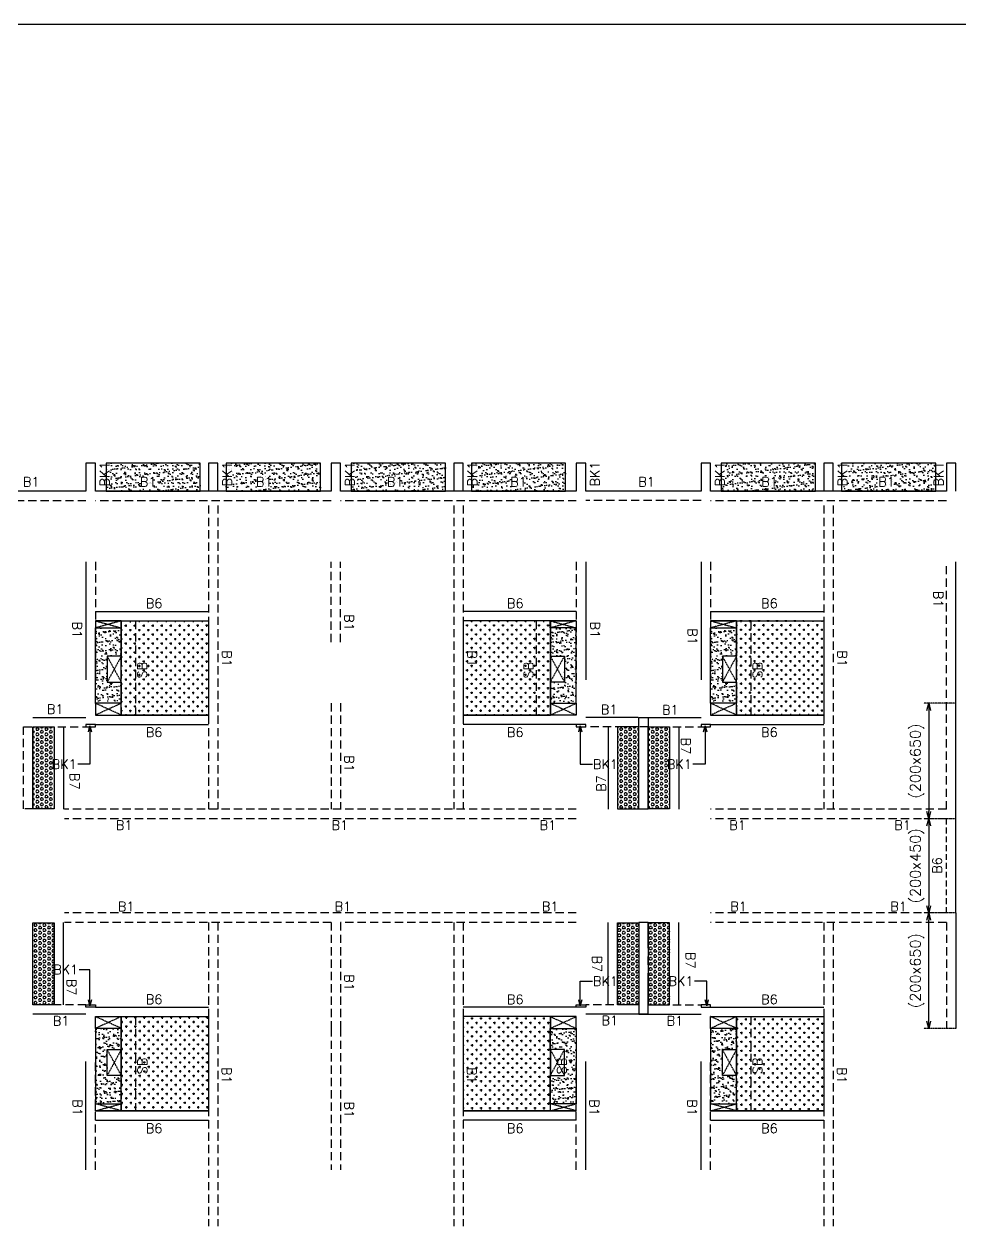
# Model space of a CAD drawing. Header units: millimetres. Extents: x 1078357 to 1340092, y -4684019 to -4550360.
# Drawn here: x 1138463 to 1158313, y -4639094 to -4613562 of the extents above; entities that cross this region are included whole.
import ezdxf

# ---------------------------------------------------------------- set-up
doc = ezdxf.new("R2010")
doc.units = ezdxf.units.MM
doc.header["$PDMODE"] = 35
for name, pattern in [('CENTER', [2, 1.25, -0.25, 0.25, -0.25]), ('CONTINOUS', [0]), ('DOT', [0.25, 0, -0.25]), ('HIDDEN', [0.375, 0.25, -0.125]), ('New Retail block$0$CONTINOUS', [0])]:
    doc.linetypes.add(name, pattern=pattern)
doc.layers.get('0').update_dxf_attribs({"lineweight": 0})
doc.layers.get('Defpoints').update_dxf_attribs({"lineweight": 0})
doc.layers.add('Beam-Slab-boundary', color=3, linetype='Continuous', lineweight=30)
doc.layers.add('HATCH', color=8, linetype='Continuous', lineweight=30)
for name, color, linetype in [('DROP SLAB', 8, 'Continuous'), ('S-BEAM', 3, 'Continuous'), ('S-BEAM-IDEN', 6, 'Continuous'), ('S-CUTOUT', 8, 'Continuous'), ('S-SLAB-PROJECTION', 2, 'New Retail block$0$CONTINOUS'), ('S-SLAB-STOP', 8, 'New Retail block$0$CONTINOUS')]:
    doc.layers.add(name, color=color, linetype=linetype)
doc.styles.add('Roman', font='romans')
doc.styles.add('ROMANS', font='romans.shx', dxfattribs={"width": 0.85})
doc.dimstyles.new('HARESH', dxfattribs={"dimtxt": 150, "dimasz": 75, "dimexe": 0, "dimexo": 0, "dimgap": 25, "dimtad": 1, "dimdec": 0, "dimdsep": 46, "dimtxsty": 'Roman', "dimblk": 'OBLIQUE', "dimcen": 225, "dimdle": 25, "dimclrd": 2, "dimclre": 2, "dimclrt": 7, "dimadec": 8, "dimazin": 1, "dimtfac": 1, "dimtdec": 0, "dimtmove": 0, "dimatfit": 0, "dimfxl": 1, "dimlwd": -1, "dimlwe": -1, "dimarcsym": 0})
pattern_1 = [(180.03079016, (-2150741.29, 9414227.82), (-95.1987999, -95.3011726), [47.625, -142.875]), (270.03079016, (-2150765.12, 9414251.62), (95.3011726, -95.1987999), [47.625, -142.875])]
pattern_2 = [(180, (1116375.597, -4441473.584), (-7e-15, -54.992613), [31.75, -63.5]), (300, (1116375.597, -4441473.584), (47.625, 27.496307), [31.75, -63.5]), (240, (1116343.847, -4441473.584), (47.625, -27.496307), [31.75, -63.5])]
pattern_3 = [(180, (19150.88, 242545.603), (-7e-15, -54.99261315), [31.75, -63.5]), (300, (19150.88, 242545.603), (47.625, 27.4963066), [31.75, -63.5]), (240, (19119.13, 242545.603), (47.625, -27.4963066), [31.75, -63.5])]
pattern_4 = [(37.47015413, (-5055217.64, 23640096.87), (-4.72361136, 146.8264517), [0, -115.824, 0, -129.54, 0, -123.825]), (7.4701541, (-5055217.64, 23640096.87), (134.9689868, 214.9772528), [0, -62.484, 0, -104.394, 0, -40.005]), (327.47015413, (-5055311.37, 23640096.92), (237.29790347, 0.3075449), [0, -38.1, 0, -137.16, 0, -179.07]), (317.4701541, (-5055311.37, 23640096.92), (229.1017424, 66.759465), [0, -19.05, 0, -89.916, 0, -102.87])]

# ---------------------------------------------------------------- blocks, each defined once
blk = doc.blocks.new('_Open30')
at = {"color": 0, "linetype": 'ByBlock', "lineweight": -2}
for p, q in [((-1, 0.27), (0, 0)), ((0, 0), (-1, -0.27)), ((0, 0), (-1, 0))]:
    blk.add_line(p, q, dxfattribs=at)
blk = doc.blocks.new('*D697')
at = {"layer": 'Defpoints', "color": 0, "linetype": 'CONTINOUS', "ltscale": 0.5, "transparency": 16777216}
for p in [(1158225, -4627979, 0), (1157651, -4630428), (1158225, -4630428, 0)]:
    blk.add_point(p, dxfattribs=at)
at = {"layer": 'S-BEAM-IDEN', "color": 2, "linetype": 'DOT', "ltscale": 0.5, "transparency": 16777216}
for p, q in [((1158225, -4627979), (1157551, -4627979)), ((1158225, -4630428), (1157551, -4630428))]:
    blk.add_line(p, q, dxfattribs=at)
at = {"layer": 'S-BEAM-IDEN', "color": 2, "linetype": 'CONTINOUS', "ltscale": 0.5, "transparency": 16777216}
blk.add_line((1157651, -4628129), (1157651, -4630278), dxfattribs=at)
at = {"layer": 'S-BEAM-IDEN', "color": 2, "linetype": 'CONTINOUS', "ltscale": 0.5, "transparency": 16777216, "xscale": 150, "yscale": 150, "zscale": 150}
for p, rotation in [((1157651, -4627979), 90), ((1157651, -4630428), 270)]:
    blk.add_blockref('_Open30', p, dxfattribs=dict(at, rotation=rotation))
at = {"layer": 'S-BEAM-IDEN', "linetype": 'CONTINOUS', "ltscale": 0.5, "transparency": 16777216, "insert": (1157405, -4629204), "char_height": 225, "attachment_point": 5, "rotation": 90, "style": 'Roman'}
blk.add_mtext('(200x650)', dxfattribs=at)
blk = doc.blocks.new('*D698')
at = {"layer": 'Defpoints', "color": 0, "linetype": 'CONTINOUS', "ltscale": 0.5, "transparency": 16777216}
for p in [(1157651, -4632429), (1158225, -4632429, 0), (1158225, -4634879, 0)]:
    blk.add_point(p, dxfattribs=at)
at = {"layer": 'S-BEAM-IDEN', "color": 2, "linetype": 'DOT', "ltscale": 0.5, "transparency": 16777216}
for p, q in [((1158225, -4632429), (1157551, -4632429)), ((1158225, -4634879), (1157551, -4634879))]:
    blk.add_line(p, q, dxfattribs=at)
at = {"layer": 'S-BEAM-IDEN', "color": 2, "linetype": 'CONTINOUS', "ltscale": 0.5, "transparency": 16777216}
blk.add_line((1157651, -4634729), (1157651, -4632579), dxfattribs=at)
at = {"layer": 'S-BEAM-IDEN', "color": 2, "linetype": 'CONTINOUS', "ltscale": 0.5, "transparency": 16777216, "xscale": 150, "yscale": 150, "zscale": 150}
for p, rotation in [((1157651, -4632429), 90), ((1157651, -4634879), 270)]:
    blk.add_blockref('_Open30', p, dxfattribs=dict(at, rotation=rotation))
at = {"layer": 'S-BEAM-IDEN', "linetype": 'CONTINOUS', "ltscale": 0.5, "transparency": 16777216, "insert": (1157405, -4633654), "char_height": 225, "attachment_point": 5, "rotation": 90, "style": 'Roman'}
blk.add_mtext('(200x650)', dxfattribs=at)
blk = doc.blocks.new('*D699')
at = {"layer": 'Defpoints', "color": 0, "linetype": 'CONTINOUS', "ltscale": 0.5, "transparency": 16777216}
for p in [(1158225, -4630429, 0), (1157651, -4632429), (1158225, -4632429, 0)]:
    blk.add_point(p, dxfattribs=at)
at = {"layer": 'S-BEAM-IDEN', "color": 2, "linetype": 'DOT', "ltscale": 0.5, "transparency": 16777216}
for p, q in [((1158225, -4630429), (1157551, -4630429)), ((1158225, -4632429), (1157551, -4632429))]:
    blk.add_line(p, q, dxfattribs=at)
at = {"layer": 'S-BEAM-IDEN', "color": 2, "linetype": 'CONTINOUS', "ltscale": 0.5, "transparency": 16777216}
blk.add_line((1157651, -4630579), (1157651, -4632279), dxfattribs=at)
at = {"layer": 'S-BEAM-IDEN', "color": 2, "linetype": 'CONTINOUS', "ltscale": 0.5, "transparency": 16777216, "xscale": 150, "yscale": 150, "zscale": 150}
for p, rotation in [((1157651, -4630429), 90), ((1157651, -4632429), 270)]:
    blk.add_blockref('_Open30', p, dxfattribs=dict(at, rotation=rotation))
at = {"layer": 'S-BEAM-IDEN', "linetype": 'CONTINOUS', "ltscale": 0.5, "transparency": 16777216, "insert": (1157405, -4631429), "char_height": 225, "attachment_point": 5, "rotation": 90, "style": 'Roman'}
blk.add_mtext('(200x450)', dxfattribs=at)
blk = doc.blocks.new('_Oblique')
at = {"color": 0, "linetype": 'ByBlock', "lineweight": -2}
blk.add_line((-0.5, -0.5), (0.5, 0.5), dxfattribs=at)

msp = doc.modelspace()

# ---------------------------------------------------------------- hatches: boundary and pattern name
at = {"layer": 'DROP SLAB'}
h = msp.add_hatch(dxfattribs=at)
h.set_pattern_fill('CROSS', color=8, scale=15, angle=179.96921)
h.set_pattern_definition(pattern_1)
h.paths.add_polyline_path([(1140525.4, -4626228.8), (1142375.4, -4626228.8), (1142375.4, -4628228.6), (1140525.4, -4628228.6)])
h = msp.add_hatch(dxfattribs=at)
h.set_pattern_fill('CROSS', color=8, scale=15, angle=0.03079)
h.set_pattern_definition(pattern_1)
h.paths.add_polyline_path([(1149625.3, -4626228.8), (1147775.4, -4626229), (1147775.4, -4628228.9), (1149625.3, -4628228.7)])
h = msp.add_hatch(dxfattribs=at)
h.set_pattern_fill('CROSS', color=8, scale=15, angle=179.96921)
h.set_pattern_definition(pattern_1)
h.paths.add_polyline_path([(1153575.4, -4626228.9), (1155425.4, -4626228.9), (1155425.4, -4628228.7), (1153575.4, -4628228.7)])
h = msp.add_hatch(dxfattribs=at)
h.set_pattern_fill('CROSS', color=8, scale=15, angle=0.03079)
h.set_pattern_definition([(180.03079016, (-9831314.3, 42202362.13), (-95.19879988, -95.30117261), [47.625, -142.875]), (270.03079016, (-9831338.13, 42202385.93), (95.30117261, -95.19879988), [47.625, -142.875])])
h.paths.add_polyline_path([(1140525.4, -4634628.6), (1142375.4, -4634628.5), (1142375.4, -4636628.3), (1140525.4, -4636628.5)])
h = msp.add_hatch(dxfattribs=at)
h.set_pattern_fill('CROSS', color=8, scale=15, angle=0.03079)
h.set_pattern_definition([(180.03079016, (-8734089.59, 37518342.94), (-95.19879988, -95.30117261), [47.625, -142.875]), (270.03079016, (-8734113.41, 37518366.74), (95.30117261, -95.19879988), [47.625, -142.875])])
h.paths.add_polyline_path([(1149625.3, -4634628.6), (1147775.4, -4634628.6), (1147775.4, -4636628.4), (1149625.3, -4636628.4)])
h = msp.add_hatch(dxfattribs=at)
h.set_pattern_fill('CROSS', color=8, scale=15, angle=0.03079)
h.set_pattern_definition([(180.03079016, (-7636864.87, 32834323.76), (-95.19879988, -95.30117261), [47.625, -142.875]), (270.03079016, (-7636888.7, 32834347.56), (95.30117261, -95.19879988), [47.625, -142.875])])
h.paths.add_polyline_path([(1153575.4, -4634628.7), (1155425.4, -4634628.7), (1155425.4, -4636628.5), (1153575.4, -4636628.5)])
at = {"layer": 'HATCH'}
h = msp.add_hatch(dxfattribs=at)
h.set_pattern_fill('AR-SAND', color=8, scale=3, angle=179.97015)
h.set_pattern_definition([(37.4701541, (-1739608.12, 9364091.66), (-4.7236114, 146.8264517), [0, -115.824, 0, -129.54, 0, -123.825]), (7.4701541, (-1739608.12, 9364091.66), (134.9689868, 214.9772528), [0, -62.484, 0, -104.394, 0, -40.005]), (327.4701541, (-1739701.84, 9364091.71), (237.2979035, 0.3075449), [0, -38.1, 0, -137.16, 0, -179.07]), (317.4701541, (-1739701.84, 9364091.7), (229.1017424, 66.759465), [0, -19.05, 0, -89.916, 0, -102.87])])
h.paths.add_polyline_path([(1142200.4, -4622878.6), (1140200.4, -4622878.6), (1140200.4, -4623478.6), (1142200.4, -4623478.6)])
h = msp.add_hatch(dxfattribs=at)
h.set_pattern_fill('AR-SAND', color=8, scale=3, angle=179.97015)
h.set_pattern_definition([(37.4701541, (-1742158.12, 9364091.66), (-4.7236114, 146.8264517), [0, -115.824, 0, -129.54, 0, -123.825]), (7.4701541, (-1742158.12, 9364091.66), (134.9689868, 214.9772528), [0, -62.484, 0, -104.394, 0, -40.005]), (327.4701541, (-1742251.84, 9364091.71), (237.2979035, 0.3075449), [0, -38.1, 0, -137.16, 0, -179.07]), (317.4701541, (-1742251.84, 9364091.7), (229.1017424, 66.759465), [0, -19.05, 0, -89.916, 0, -102.87])])
h.paths.add_polyline_path([(1144750.4, -4622878.6), (1142750.4, -4622878.6), (1142750.4, -4623478.6), (1144750.4, -4623478.6)])
h = msp.add_hatch(dxfattribs=at)
h.set_pattern_fill('AR-SAND', color=8, scale=3, angle=179.97015)
h.set_pattern_definition([(37.4701541, (-1744808.12, 9364091.66), (-4.7236114, 146.8264517), [0, -115.824, 0, -129.54, 0, -123.825]), (7.4701541, (-1744808.12, 9364091.66), (134.9689868, 214.9772528), [0, -62.484, 0, -104.394, 0, -40.005]), (327.4701541, (-1744901.84, 9364091.71), (237.2979035, 0.3075449), [0, -38.1, 0, -137.16, 0, -179.07]), (317.4701541, (-1744901.84, 9364091.7), (229.1017424, 66.759465), [0, -19.05, 0, -89.916, 0, -102.87])])
h.paths.add_polyline_path([(1147400.4, -4622878.6), (1145400.4, -4622878.6), (1145400.4, -4623478.6), (1147400.4, -4623478.6)])
h = msp.add_hatch(dxfattribs=at)
h.set_pattern_fill('AR-SAND', color=8, scale=3, angle=179.97015)
h.set_pattern_definition([(37.4701541, (-1747358.12, 9364091.66), (-4.7236114, 146.8264517), [0, -115.824, 0, -129.54, 0, -123.825]), (7.4701541, (-1747358.12, 9364091.66), (134.9689868, 214.9772528), [0, -62.484, 0, -104.394, 0, -40.005]), (327.4701541, (-1747451.84, 9364091.71), (237.2979035, 0.3075449), [0, -38.1, 0, -137.16, 0, -179.07]), (317.4701541, (-1747451.84, 9364091.7), (229.1017424, 66.759465), [0, -19.05, 0, -89.916, 0, -102.87])])
h.paths.add_polyline_path([(1149950.4, -4622878.6), (1147950.4, -4622878.6), (1147950.4, -4623478.6), (1149950.4, -4623478.6)])
h = msp.add_hatch(dxfattribs=at)
h.set_pattern_fill('AR-SAND', color=8, scale=3, angle=179.97015)
h.set_pattern_definition([(37.4701541, (-1752658.12, 9364091.66), (-4.7236114, 146.8264517), [0, -115.824, 0, -129.54, 0, -123.825]), (7.4701541, (-1752658.12, 9364091.66), (134.9689868, 214.9772528), [0, -62.484, 0, -104.394, 0, -40.005]), (327.4701541, (-1752751.84, 9364091.71), (237.2979035, 0.3075449), [0, -38.1, 0, -137.16, 0, -179.07]), (317.4701541, (-1752751.84, 9364091.7), (229.1017424, 66.759465), [0, -19.05, 0, -89.916, 0, -102.87])])
h.paths.add_polyline_path([(1155250.4, -4622878.6), (1153250.4, -4622878.6), (1153250.4, -4623478.6), (1155250.4, -4623478.6)])
h = msp.add_hatch(dxfattribs=at)
h.set_pattern_fill('AR-SAND', color=8, scale=3, angle=179.97015)
h.set_pattern_definition([(37.4701541, (-1755208.12, 9364091.66), (-4.7236114, 146.8264517), [0, -115.824, 0, -129.54, 0, -123.825]), (7.4701541, (-1755208.12, 9364091.66), (134.9689868, 214.9772528), [0, -62.484, 0, -104.394, 0, -40.005]), (327.4701541, (-1755301.84, 9364091.71), (237.2979035, 0.3075449), [0, -38.1, 0, -137.16, 0, -179.07]), (317.4701541, (-1755301.84, 9364091.7), (229.1017424, 66.759465), [0, -19.05, 0, -89.916, 0, -102.87])])
h.paths.add_polyline_path([(1157800.4, -4622878.6), (1155800.4, -4622878.6), (1155800.4, -4623478.6), (1157800.4, -4623478.6)])
h = msp.add_hatch(dxfattribs=at)
h.set_pattern_fill('AR-SAND', color=8, scale=3, angle=179.97015)
h.set_pattern_definition([(37.47015413, (-3894907.39, 18732129.96), (-4.72361136, 146.8264517), [0, -115.824, 0, -129.54, 0, -123.825]), (7.4701541, (-3894907.39, 18732129.96), (134.9689868, 214.9772528), [0, -62.484, 0, -104.394, 0, -40.005]), (327.4701541, (-3895001.11, 18732130.01), (237.2979035, 0.3075449), [0, -38.1, 0, -137.16, 0, -179.07]), (317.4701541, (-3895001.11, 18732130), (229.1017424, 66.759465), [0, -19.05, 0, -89.916, 0, -102.87])])
h.paths.add_polyline_path([(1139975.6, -4626378.7), (1140525.6, -4626378.7), (1140525.6, -4626978.7), (1140225.6, -4626978.7), (1140225.6, -4627528.7), (1140525.6, -4627528.6), (1140525.6, -4627978.7), (1139975.6, -4627978.7)])
h = msp.add_hatch(dxfattribs=at)
h.set_pattern_fill('AR-SAND', color=8, scale=3, angle=179.97015)
h.set_pattern_definition([(37.47015413, (-4979082.27, 23416149.22), (-4.72361136, 146.8264517), [0, -115.824, 0, -129.54, 0, -123.825]), (7.4701541, (-4979082.27, 23416149.22), (134.9689868, 214.9772528), [0, -62.484, 0, -104.394, 0, -40.005]), (327.47015413, (-4979175.99, 23416149.27), (237.29790347, 0.3075449), [0, -38.1, 0, -137.16, 0, -179.07]), (317.4701541, (-4979176, 23416149.27), (229.1017424, 66.759465), [0, -19.05, 0, -89.916, 0, -102.87])])
h.paths.add_polyline_path([(1150174.7, -4626378.5), (1149624.7, -4626378.5), (1149624.7, -4626978.5), (1149924.7, -4626978.5), (1149924.7, -4627528.5), (1149624.7, -4627528.5), (1149624.7, -4627978.5), (1150174.7, -4627978.5)])
h = msp.add_hatch(dxfattribs=at)
h.set_pattern_fill('AR-SAND', color=8, scale=3, angle=179.97015)
h.set_pattern_definition([(37.47015413, (-3881857.55, 18732130.03), (-4.72361136, 146.8264517), [0, -115.824, 0, -129.54, 0, -123.825]), (7.4701541, (-3881857.55, 18732130.03), (134.9689868, 214.9772528), [0, -62.484, 0, -104.394, 0, -40.005]), (327.4701541, (-3881951.28, 18732130.08), (237.2979035, 0.3075449), [0, -38.1, 0, -137.16, 0, -179.07]), (317.4701541, (-3881951.28, 18732130.08), (229.1017424, 66.759465), [0, -19.05, 0, -89.916, 0, -102.87])])
h.paths.add_polyline_path([(1153025.4, -4626378.6), (1153575.4, -4626378.6), (1153575.4, -4626978.6), (1153275.4, -4626978.6), (1153275.4, -4627528.6), (1153575.4, -4627528.5), (1153575.4, -4627978.6), (1153025.4, -4627978.6)])
at = {"layer": 'HATCH', "ltscale": 1000}
h = msp.add_hatch(dxfattribs=at)
h.set_pattern_fill('HEX', color=8, scale=10, angle=180)
h.set_pattern_definition(pattern_2)
h.paths.add_polyline_path([(1138651, -4630218), (1139101, -4630218), (1139100.3, -4628478.6), (1138650.3, -4628478.6)])
h = msp.add_hatch(dxfattribs=at)
h.set_pattern_fill('HEX', color=8, scale=10, angle=180)
h.set_pattern_definition(pattern_2)
h.paths.add_polyline_path([(1151500.6, -4630218), (1151050.6, -4630218), (1151050.2, -4628478.6), (1151500.2, -4628478.6)])
h = msp.add_hatch(dxfattribs=at)
h.set_pattern_fill('HEX', color=8, scale=10, angle=180)
h.set_pattern_definition(pattern_2)
h.paths.add_polyline_path([(1151701, -4630218), (1152151, -4630218), (1152150.3, -4628478.6), (1151700.3, -4628478.6)])
h = msp.add_hatch(dxfattribs=at)
h.set_pattern_fill('HEX', color=8, scale=10, angle=180)
h.set_pattern_definition(pattern_3)
h.paths.add_polyline_path([(1138651, -4632639.2), (1139101, -4632639.2), (1139100.3, -4634378.6), (1138650.3, -4634378.6)])
h = msp.add_hatch(dxfattribs=at)
h.set_pattern_fill('HEX', color=8, scale=10, angle=180)
h.set_pattern_definition(pattern_3)
h.paths.add_polyline_path([(1151500.6, -4632639.2), (1151050.6, -4632639.2), (1151050.6, -4634378.6), (1151500.6, -4634378.6)])
h = msp.add_hatch(dxfattribs=at)
h.set_pattern_fill('HEX', color=8, scale=10, angle=180)
h.set_pattern_definition(pattern_3)
h.paths.add_polyline_path([(1151701, -4632639.2), (1152151, -4632639.2), (1152150.3, -4634378.6), (1151700.3, -4634378.6)])
at = {"layer": 'HATCH'}
h = msp.add_hatch(dxfattribs=at)
h.set_pattern_fill('AR-SAND', color=8, scale=3, angle=180.02985)
h.set_pattern_definition(pattern_4)
h.paths.add_polyline_path([(1139975.6, -4636478.5), (1140525.6, -4636478.5), (1140525.6, -4635878.5), (1140225.6, -4635878.5), (1140225.6, -4635328.5), (1140525.6, -4635328.6), (1140525.6, -4634878.5), (1139975.6, -4634878.5)])
h = msp.add_hatch(dxfattribs=at)
h.set_pattern_fill('AR-SAND', color=8, scale=3, angle=359.97015)
h.set_pattern_definition([(37.47015413, (-5055218.41, 23640096.94), (-4.72361136, 146.8264517), [0, -115.824, 0, -129.54, 0, -123.825]), (7.4701541, (-5055218.41, 23640096.94), (134.9689868, 214.9772528), [0, -62.484, 0, -104.394, 0, -40.005]), (327.47015413, (-5055312.14, 23640096.99), (237.29790347, 0.3075449), [0, -38.1, 0, -137.16, 0, -179.07]), (317.4701541, (-5055312.14, 23640097), (229.1017424, 66.759465), [0, -19.05, 0, -89.916, 0, -102.87])])
h.paths.add_polyline_path([(1150174.7, -4636478.7), (1149624.7, -4636478.7), (1149624.7, -4635878.6), (1149924.7, -4635878.6), (1149924.7, -4635328.7), (1149624.7, -4635328.7), (1149624.7, -4634878.7), (1150174.7, -4634878.7)])
h = msp.add_hatch(dxfattribs=at)
h.set_pattern_fill('AR-SAND', color=8, scale=3, angle=180.02985)
h.set_pattern_definition(pattern_4)
h.paths.add_polyline_path([(1153025.4, -4636478.6), (1153575.4, -4636478.6), (1153575.4, -4635878.5), (1153275.4, -4635878.5), (1153275.4, -4635328.6), (1153575.4, -4635328.6), (1153575.4, -4634878.6), (1153025.4, -4634878.6)])

# ---------------------------------------------------------------- linework, layer by layer
at = {"layer": 'Beam-Slab-boundary', "ltscale": 700, "elevation": 0}
msp.add_lwpolyline([(1107925.5, -4613561.6), (1209312.4, -4613561.6), (1209312.4, -4653484.2), (1107925.5, -4653484.2)], close=True, dxfattribs=at)
at = {"layer": 'S-BEAM', "linetype": 'CONTINOUS', "ltscale": 700}
for p, q in [((1139975.4, -4622878.6, 0), (1139775.4, -4622878.6, 0)), ((1139775.4, -4622878.6, 0), (1139775.4, -4623478.6, 0)), ((1139975.4, -4623478.6, 0), (1139975.4, -4622878.6, 0)), ((1142575.4, -4622878.6, 0), (1142375.4, -4622878.6, 0)), ((1142375.4, -4622878.6, 0), (1142375.4, -4623478.6, 0)), ((1142575.4, -4623478.6, 0), (1142575.4, -4622878.6, 0)), ((1145175.4, -4622878.6, 0), (1144975.4, -4622878.6, 0)), ((1144975.4, -4622878.6, 0), (1144975.4, -4623478.6, 0)), ((1145175.4, -4623478.6, 0), (1145175.4, -4622878.6, 0)), ((1147775.4, -4622878.6, 0), (1147575.4, -4622878.6, 0)), ((1147575.4, -4622878.6, 0), (1147575.4, -4623478.6, 0)), ((1147775.4, -4623478.6, 0), (1147775.4, -4622878.6, 0)), ((1150375.4, -4622878.5, 0), (1150175.4, -4622878.5, 0)), ((1150175.4, -4622878.5, 0), (1150175.4, -4623478.5, 0)), ((1150375.4, -4623478.5, 0), (1150375.4, -4622878.5, 0)), ((1153025.4, -4622878.6, 0), (1152825.4, -4622878.6, 0)), ((1152825.4, -4622878.6, 0), (1152825.4, -4623478.6, 0)), ((1153025.4, -4623478.6, 0), (1153025.4, -4622878.6, 0)), ((1155625.4, -4622878.6, 0), (1155425.4, -4622878.6, 0)), ((1155425.4, -4622878.6, 0), (1155425.4, -4623478.6, 0)), ((1155625.4, -4623478.6, 0), (1155625.4, -4622878.6, 0)), ((1158225.4, -4622878.6, 0), (1158025.4, -4622878.6, 0)), ((1158025.4, -4622878.6, 0), (1158025.4, -4623478.6, 0)), ((1158225.4, -4623478.6, 0), (1158225.4, -4622878.6, 0)), ((1139775.6, -4623478.6, 0), (1137326, -4623478.6, -50)), ((1144975.4, -4623478.6, 0), (1139975.4, -4623478.6, 0)), ((1150175.4, -4623478.6, 0), (1145175.4, -4623478.6, 0)), ((1152825.4, -4623477.6, 50), (1150375.8, -4623477.6, 0)), ((1158025.4, -4623478.6, 0), (1153025.4, -4623478.6, 0)), ((1139775.4, -4624978.5, 0), (1139775.4, -4627478.6, 0)), ((1150375.4, -4624978.5, 0), (1150375.4, -4627478.6, 0)), ((1152825.4, -4624978.5, 0), (1152825.4, -4627478.6, 0)), ((1158225.4, -4630428.5, 0), (1158225.4, -4624978.5, 0)), ((1158225.4, -4627478.6, 0), (1158226.1, -4627478.6, 0)), ((1138650.6, -4628278.7, 0), (1139775.6, -4628278.6, 0)), ((1151489.6, -4628278.6, 0), (1150375.4, -4628278.6, 0)), ((1151700.4, -4628278.6, 0), (1152825.6, -4628278.6, 0)), ((1158225.4, -4632428.6, 0), (1158225.4, -4634878.6, 0)), ((1139775.5, -4634578.4, 0), (1138650.4, -4634578.6, 0)), ((1151700.4, -4634578.6, 0), (1150375.4, -4634578.5, 0)), ((1151700.4, -4634578.5, 0), (1152825.6, -4634578.5, 0)), ((1139775.4, -4637878.6, 0), (1139775.4, -4635578.5, 0)), ((1150375.4, -4637878.6, 0), (1150375.4, -4635578.5, 0)), ((1152825.4, -4637878.6, 0), (1152825.4, -4635578.5, 0))]:
    msp.add_line(p, q, dxfattribs=at)
at = {"layer": 'S-BEAM', "linetype": 'HIDDEN', "ltscale": 700}
for p, q in [((1139775.6, -4623678.6, 0), (1137326, -4623678.6, -50)), ((1144975.4, -4623678.6, 0), (1139975.4, -4623678.6, 0)), ((1142375.4, -4623778.6, 0), (1142375.4, -4630228.5, 0)), ((1142575.4, -4623778.6, 0), (1142575.4, -4630228.5, 0)), ((1150175.4, -4623678.6, 0), (1145175.4, -4623678.6, 0)), ((1147575.4, -4623778.6, 0), (1147575.4, -4630228.5, 0)), ((1147775.4, -4623778.6, 0), (1147775.4, -4630228.5, 0)), ((1152825.4, -4623677.6, 50), (1150375.8, -4623677.6, 0)), ((1158025.4, -4623678.6, 0), (1153025.4, -4623678.6, 0)), ((1155425.4, -4623778.6, 0), (1155425.4, -4630228.5, 0)), ((1155625.4, -4623778.6, 0), (1155625.4, -4630228.5, 0)), ((1139975.4, -4624978.5, 0), (1139975.4, -4627478.6, 0)), ((1144975.4, -4626678.5, 0), (1144975.4, -4624978.5, 0)), ((1145175.4, -4626678.5, 0), (1145175.4, -4624978.5, 0)), ((1150175.4, -4624978.5, 0), (1150175.4, -4627478.6, 0)), ((1153025.4, -4624978.5, 0), (1153025.4, -4627478.6, 0)), ((1158025.4, -4630228.5, 0), (1158025.4, -4624978.5, 0)), ((1140524.2, -4626229.1, 0), (1140524.2, -4628228.9, 0)), ((1140824.2, -4626229.1, 0), (1140824.2, -4628228.9, 0)), ((1149325.4, -4626228.6, 0), (1149325.4, -4628228.4, 0)), ((1153575.3, -4626229.1, 0), (1153575.3, -4628228.9, 0)), ((1153875.3, -4626229.1, 0), (1153875.3, -4628228.9, 0)), ((1144975.4, -4627978.6, 0), (1144975.4, -4630228.5, 0)), ((1145175.4, -4627978.6, 0), (1145175.4, -4630228.5, 0)), ((1138650.6, -4628478.6, 0), (1139775.4, -4628478.6, 0)), ((1151700.6, -4628478.6, 0), (1150375.4, -4628478.6, 0)), ((1151700.6, -4628478.6, 0), (1152825.4, -4628478.6, 0)), ((1150175.4, -4630228.5, 0), (1139319.2, -4630228.5, 0)), ((1150175.4, -4630428.5, 0), (1139319.2, -4630428.5, 0)), ((1158025.4, -4630228.5, 0), (1153025.4, -4630228.5, 0)), ((1158025.4, -4630428.5, 0), (1153025.4, -4630428.5, 0)), ((1150175.4, -4632428.6, 0), (1139319.2, -4632428.6, 0)), ((1158025.4, -4632428.6, 0), (1153025.4, -4632428.6, 0)), ((1144975.4, -4632628.6, 0), (1139319.2, -4632628.6, 0)), ((1142375.4, -4632628.6, 0), (1142375.4, -4639078.5, 0)), ((1142575.4, -4632628.6, 0), (1142575.4, -4639078.5, 0)), ((1144975.4, -4632628.6, 0), (1144975.4, -4634878.5, 0)), ((1150175.4, -4632628.6, 0), (1145175.4, -4632628.6, 0)), ((1145175.4, -4632628.6, 0), (1145175.4, -4634878.5, 0)), ((1147575.4, -4632628.6, 0), (1147575.4, -4639078.5, 0)), ((1147775.4, -4632628.6, 0), (1147775.4, -4639078.5, 0)), ((1158025.4, -4632628.6, 0), (1153025.4, -4632628.6, 0)), ((1155425.4, -4632628.6, 0), (1155425.4, -4639078.5, 0)), ((1155625.4, -4632628.6, 0), (1155625.4, -4639078.5, 0)), ((1158025.4, -4632628.6, 0), (1158025.4, -4634878.6, 0)), ((1139775.5, -4634378.4, 0), (1138649.9, -4634378.7, 0)), ((1151496.2, -4634378.6, 0), (1150375.4, -4634378.5, 0)), ((1151700.6, -4634378.6, 0), (1152825.4, -4634378.5, 0)), ((1140525.5, -4634628.7, 0), (1140525.5, -4636628.5, 0)), ((1140825.5, -4634628.7, 0), (1140825.5, -4636628.5, 0)), ((1153575.5, -4634628.9, 0), (1153575.5, -4636628.7, 0)), ((1153875.5, -4634628.9, 0), (1153875.5, -4636628.7, 0)), ((1144975.4, -4634878.5, 0), (1144975.4, -4637878.6, 0)), ((1145175.4, -4634878.5, 0), (1145175.4, -4637878.6, 0)), ((1139975.4, -4637878.6, 0), (1139975.4, -4635578.5, 0)), ((1150175.4, -4637878.6, 0), (1150175.4, -4635578.5, 0)), ((1153025.4, -4637878.6, 0), (1153025.4, -4635578.5, 0))]:
    msp.add_line(p, q, dxfattribs=at)
at = {"layer": 'S-BEAM', "ltscale": 700}
for p, q in [((1139975.4, -4626028.8, 0), (1142375.4, -4626028.8, 0)), ((1150175.4, -4626029, 0), (1147775.4, -4626029, 0)), ((1153025.4, -4626028.9, 0), (1155425.4, -4626028.9, 0)), ((1158225.4, -4627278.6, 0), (1158226.1, -4627278.6, 0)), ((1139300.6, -4628478.6, 0), (1139300.5, -4630228.6, 0)), ((1139975.6, -4628428.6, 0), (1142375.4, -4628428.6, 0)), ((1150175.2, -4628428.8, 0), (1147775.4, -4628428.8, 0)), ((1150850.3, -4628478.7, 0), (1150850.3, -4630228.7, 0)), ((1152350.6, -4628478.7, 0), (1152350.5, -4630228.7, 0)), ((1153025.6, -4628428.7, 0), (1155425.4, -4628428.7, 0)), ((1139300.6, -4634378.6, 0), (1139300.5, -4632628.6, 0)), ((1150850.5, -4634378.7, 0), (1150850.5, -4632628.7, 0)), ((1152350.7, -4634378.7, 0), (1152350.7, -4632628.7, 0)), ((1139975.6, -4634428.5, 0), (1142375.4, -4634428.5, 0)), ((1150175.4, -4634428.6, 0), (1147775.6, -4634428.6, 0)), ((1153025.7, -4634428.7, 0), (1155425.5, -4634428.7, 0)), ((1139975.4, -4636828.3, 0), (1142375.4, -4636828.3, 0)), ((1150175.6, -4636828.4, 0), (1147775.6, -4636828.4, 0)), ((1153025.6, -4636828.5, 0), (1155425.6, -4636828.5, 0))]:
    msp.add_line(p, q, dxfattribs=at)
at = {"layer": 'S-BEAM', "linetype": 'Continuous', "ltscale": 700}
for p, q in [((1139975.4, -4626228.8, 0), (1142375.4, -4626228.8, 0)), ((1150175.4, -4626229, 0), (1147775.4, -4626229, 0)), ((1153025.4, -4626228.9, 0), (1155425.4, -4626228.9, 0)), ((1139975.6, -4628228.6, 0), (1142375.4, -4628228.6, 0)), ((1150175.2, -4628228.8, 0), (1147775.4, -4628228.8, 0)), ((1153025.6, -4628228.7, 0), (1155425.4, -4628228.7, 0)), ((1139100.6, -4628478.6, 0), (1139100.5, -4630218, 0)), ((1151050.3, -4628478.7, 0), (1151050.3, -4630218, 0)), ((1152150.6, -4628478.7, 0), (1152150.5, -4630218, 0)), ((1139100.6, -4634378.6, 0), (1139100.5, -4632639.2, 0)), ((1151050.5, -4634378.7, 0), (1151050.5, -4632639.3, 0)), ((1152150.7, -4634378.7, 0), (1152150.7, -4632639.3, 0)), ((1139975.6, -4634628.5, 0), (1142375.4, -4634628.5, 0)), ((1150175.4, -4634628.6, 0), (1147775.6, -4634628.6, 0)), ((1153025.7, -4634628.7, 0), (1155425.5, -4634628.7, 0)), ((1139975.4, -4636628.3, 0), (1142375.4, -4636628.3, 0)), ((1150175.6, -4636628.4, 0), (1147775.6, -4636628.4, 0)), ((1153025.6, -4636628.5, 0), (1155425.6, -4636628.5, 0))]:
    msp.add_line(p, q, dxfattribs=at)
at = {"layer": 'S-BEAM', "linetype": 'ByBlock', "ltscale": 700}
msp.add_line((1149625.4, -4626228.6, 0), (1149625.4, -4628228.4, 0), dxfattribs=at)
at = {"layer": 'S-BEAM', "linetype": 'HIDDEN', "ltscale": 500}
msp.add_line((1158025.4, -4632428.6, 0), (1158025.4, -4630428.5, 0), dxfattribs=at)
at = {"layer": 'S-BEAM', "linetype": 'Continuous', "ltscale": 500}
msp.add_line((1158225.4, -4632428.6, 0), (1158225.4, -4630428.6, 0), dxfattribs=at)
at = {"layer": 'S-BEAM', "linetype": 'CENTER', "ltscale": 700, "elevation": 0}
for points in [[(1151500.6, -4628278.6), (1151700.6, -4628278.6), (1151700.6, -4630228.6), (1151500.6, -4630228.6)], [(1151500.6, -4634578.6), (1151700.6, -4634578.6), (1151700.6, -4632628.6), (1151500.6, -4632628.6)]]:
    msp.add_lwpolyline(points, close=True, dxfattribs=at)
at = {"layer": 'S-BEAM', "linetype": 'HIDDEN', "ltscale": 700, "elevation": 0}
msp.add_lwpolyline([(1138450.5, -4628478.8), (1138650.5, -4628478.8), (1138650.5, -4630220.3), (1138450.5, -4630220.3)], close=True, dxfattribs=at)
at = {"layer": 'S-BEAM', "linetype": 'Continuous', "ltscale": 700, "elevation": 0}
for points in [[(1139975.4, -4628428.6), (1139775.4, -4628428.6), (1139775.4, -4628478.8), (1139975.4, -4628478.8)], [(1150375.4, -4628428.6), (1150175.4, -4628428.6), (1150175.4, -4628478.8), (1150375.4, -4628478.8)], [(1153025.5, -4628428.6), (1152825.4, -4628428.6), (1152825.4, -4628478.8), (1153025.5, -4628478.8)], [(1139975.4, -4634428.6), (1139775.4, -4634428.6), (1139775.4, -4634378.4), (1139975.4, -4634378.4)], [(1150375.5, -4634428.6), (1150175.4, -4634428.6), (1150175.4, -4634378.4), (1150375.5, -4634378.4)], [(1152825.4, -4634428.6), (1153025.4, -4634428.6), (1153025.4, -4634378.4), (1152825.4, -4634378.4)]]:
    msp.add_lwpolyline(points, close=True, dxfattribs=at)
at = {"layer": 'S-CUTOUT', "linetype": 'HIDDEN', "ltscale": 50}
for p, q in [((1139975.6, -4626228.7, 0), (1140525.6, -4626378.7, 0)), ((1140524.8, -4626228.9, 0), (1139975.6, -4626378.7, 0)), ((1150175, -4626228.6, 0), (1149625, -4626378.6, 0)), ((1149625.8, -4626228.8, 0), (1150175, -4626378.6, 0)), ((1153025.4, -4626228.6, 0), (1153575.4, -4626378.6, 0)), ((1153574.6, -4626228.8, 0), (1153025.4, -4626378.6, 0)), ((1140525.6, -4626978.7, 0), (1140225.6, -4627528.7, 0)), ((1140525.6, -4627528.7, 0), (1140225.6, -4626978.7, 0)), ((1149625.3, -4626978.5, 0), (1149925.3, -4627528.5, 0)), ((1149625.3, -4627528.5, 0), (1149925.3, -4626978.5, 0)), ((1153575.5, -4626978.6, 0), (1153275.4, -4627528.6, 0)), ((1153575.5, -4627528.6, 0), (1153275.4, -4626978.6, 0)), ((1140525.6, -4628228.7, 0), (1139975.6, -4627978.7, 0)), ((1140525.6, -4627978.7, 0), (1139975.8, -4628228.7, 0)), ((1149625.4, -4627978.6, 0), (1150175.3, -4628228.6, 0)), ((1149625.4, -4628228.6, 0), (1150175.4, -4627978.6, 0)), ((1153575.4, -4628228.6, 0), (1153025.4, -4627978.6, 0)), ((1153575.4, -4627978.6, 0), (1153025.6, -4628228.6, 0)), ((1140525.6, -4634628.5, 0), (1139975.6, -4634878.5, 0)), ((1140525.6, -4634878.5, 0), (1139975.8, -4634628.5, 0)), ((1149625.4, -4634878.6, 0), (1150175.3, -4634628.6, 0)), ((1149625.4, -4634628.6, 0), (1150175.4, -4634878.6, 0)), ((1153575.4, -4634628.6, 0), (1153025.4, -4634878.6, 0)), ((1153575.4, -4634878.6, 0), (1153025.6, -4634628.6, 0)), ((1140525.6, -4635878.5, 0), (1140225.6, -4635328.5, 0)), ((1140525.6, -4635328.5, 0), (1140225.6, -4635878.5, 0)), ((1149625.3, -4635878.7, 0), (1149925.3, -4635328.7, 0)), ((1149625.3, -4635328.7, 0), (1149925.3, -4635878.7, 0)), ((1153575.5, -4635878.6, 0), (1153275.4, -4635328.6, 0)), ((1153575.5, -4635328.6, 0), (1153275.4, -4635878.6, 0)), ((1140524.8, -4636628.3, 0), (1139975.6, -4636478.5, 0)), ((1139975.6, -4636628.5, 0), (1140525.6, -4636478.5, 0)), ((1150175, -4636628.6, 0), (1149625, -4636478.6, 0)), ((1149625.8, -4636628.4, 0), (1150175, -4636478.6, 0)), ((1153574.6, -4636628.4, 0), (1153025.4, -4636478.6, 0)), ((1153025.4, -4636628.6, 0), (1153575.4, -4636478.6, 0))]:
    msp.add_line(p, q, dxfattribs=at)
at = {"layer": 'S-CUTOUT', "linetype": 'CONTINOUS', "ltscale": 500, "elevation": 0}
for points in [[(1140525.6, -4626228.9), (1139975.6, -4626228.9), (1139975.6, -4626378.7), (1140525.6, -4626378.7)], [(1149625, -4626228.8), (1150175, -4626228.8), (1150175, -4626378.6), (1149625, -4626378.6)], [(1153575.4, -4626228.8), (1153025.4, -4626228.8), (1153025.4, -4626378.6), (1153575.4, -4626378.6)], [(1140525.6, -4626978.7), (1140225.6, -4626978.7), (1140225.6, -4627528.7), (1140525.6, -4627528.7)], [(1149625.3, -4626978.5), (1149925.3, -4626978.5), (1149925.3, -4627528.5), (1149625.3, -4627528.5)], [(1153575.4, -4626978.6), (1153275.4, -4626978.6), (1153275.4, -4627528.6), (1153575.4, -4627528.6)], [(1140525.6, -4627978.7), (1139975.8, -4627978.7), (1139975.8, -4628228.7), (1140525.6, -4628228.7)], [(1149625.4, -4627978.6), (1150175.3, -4627978.6), (1150175.3, -4628228.6), (1149625.4, -4628228.6)], [(1153575.4, -4627978.6), (1153025.6, -4627978.6), (1153025.6, -4628228.6), (1153575.4, -4628228.6)], [(1140525.6, -4634878.5), (1139975.8, -4634878.5), (1139975.8, -4634628.5), (1140525.6, -4634628.5)], [(1149625.4, -4634878.6), (1150175.3, -4634878.6), (1150175.3, -4634628.6), (1149625.4, -4634628.6)], [(1153575.4, -4634878.6), (1153025.6, -4634878.6), (1153025.6, -4634628.6), (1153575.4, -4634628.6)], [(1140525.6, -4635878.5), (1140225.6, -4635878.5), (1140225.6, -4635328.5), (1140525.6, -4635328.5)], [(1149625.3, -4635878.7), (1149925.3, -4635878.7), (1149925.3, -4635328.7), (1149625.3, -4635328.7)], [(1153575.4, -4635878.6), (1153275.4, -4635878.6), (1153275.4, -4635328.6), (1153575.4, -4635328.6)], [(1140525.6, -4636628.3), (1139975.6, -4636628.3), (1139975.6, -4636478.5), (1140525.6, -4636478.5)], [(1149625, -4636628.4), (1150175, -4636628.4), (1150175, -4636478.6), (1149625, -4636478.6)], [(1153575.4, -4636628.4), (1153025.4, -4636628.4), (1153025.4, -4636478.6), (1153575.4, -4636478.6)]]:
    msp.add_lwpolyline(points, close=True, dxfattribs=at)
at = {"layer": 'S-SLAB-PROJECTION', "elevation": 0}
for points in [[(1142200.4, -4622878.6), (1140200.4, -4622878.6), (1140200.4, -4623478.6), (1142200.4, -4623478.6)], [(1144750.4, -4622878.6), (1142750.4, -4622878.6), (1142750.4, -4623478.6), (1144750.4, -4623478.6)], [(1147400.4, -4622878.6), (1145400.4, -4622878.6), (1145400.4, -4623478.6), (1147400.4, -4623478.6)], [(1149950.4, -4622878.6), (1147950.4, -4622878.6), (1147950.4, -4623478.6), (1149950.4, -4623478.6)], [(1155250.4, -4622878.6), (1153250.4, -4622878.6), (1153250.4, -4623478.6), (1155250.4, -4623478.6)], [(1157800.4, -4622878.6), (1155800.4, -4622878.6), (1155800.4, -4623478.6), (1157800.4, -4623478.6)]]:
    msp.add_lwpolyline(points, close=True, dxfattribs=at)
at = {"layer": 'S-SLAB-STOP', "color": 8, "ltscale": 1000, "elevation": 0}
for points in [[(1139975.6, -4626378.7), (1140525.6, -4626378.7), (1140525.6, -4626978.7), (1140225.6, -4626978.7), (1140225.6, -4627528.7), (1140525.6, -4627528.6), (1140525.6, -4627978.7), (1139975.6, -4627978.7), (1139975.6, -4626378.7)], [(1150174.7, -4626378.5), (1149624.7, -4626378.5), (1149624.7, -4626978.5), (1149924.7, -4626978.5), (1149924.7, -4627528.5), (1149624.7, -4627528.5), (1149624.7, -4627978.5), (1150174.7, -4627978.5), (1150174.7, -4626378.5)], [(1153025.4, -4626378.6), (1153575.4, -4626378.6), (1153575.4, -4626978.6), (1153275.4, -4626978.6), (1153275.4, -4627528.6), (1153575.4, -4627528.5), (1153575.4, -4627978.6), (1153025.4, -4627978.6), (1153025.4, -4626378.6)], [(1139975.6, -4636478.5), (1140525.6, -4636478.5), (1140525.6, -4635878.5), (1140225.6, -4635878.5), (1140225.6, -4635328.5), (1140525.6, -4635328.6), (1140525.6, -4634878.5), (1139975.6, -4634878.5), (1139975.6, -4636478.5)], [(1150174.7, -4636478.7), (1149624.7, -4636478.7), (1149624.7, -4635878.6), (1149924.7, -4635878.6), (1149924.7, -4635328.7), (1149624.7, -4635328.7), (1149624.7, -4634878.7), (1150174.7, -4634878.7), (1150174.7, -4636478.7)], [(1153025.4, -4636478.6), (1153575.4, -4636478.6), (1153575.4, -4635878.5), (1153275.4, -4635878.5), (1153275.4, -4635328.6), (1153575.4, -4635328.6), (1153575.4, -4634878.6), (1153025.4, -4634878.6), (1153025.4, -4636478.6)]]:
    msp.add_lwpolyline(points, dxfattribs=at)
at = {"layer": 'S-SLAB-STOP', "linetype": 'CONTINOUS', "ltscale": 500, "elevation": 0}
for points in [[(1140525.4, -4626228.8), (1142375.4, -4626228.8), (1142375.4, -4628228.6), (1140525.4, -4628228.6)], [(1149625.3, -4626228.8), (1147775.4, -4626229), (1147775.4, -4628228.9), (1149625.3, -4628228.7)], [(1153575.4, -4626228.9), (1155425.4, -4626228.9), (1155425.4, -4628228.7), (1153575.4, -4628228.7)], [(1140525.4, -4634628.6), (1142375.4, -4634628.5), (1142375.4, -4636628.3), (1140525.4, -4636628.5)], [(1149625.3, -4634628.6), (1147775.4, -4634628.6), (1147775.4, -4636628.4), (1149625.3, -4636628.4)], [(1153575.4, -4634628.7), (1155425.4, -4634628.7), (1155425.4, -4636628.5), (1153575.4, -4636628.5)]]:
    msp.add_lwpolyline(points, close=True, dxfattribs=at)
at = {"layer": 'S-SLAB-STOP', "color": 8, "ltscale": 1000, "elevation": 0}
for points in [[(1139100.8, -4630218), (1138650.6, -4630218), (1138650.6, -4628478.6), (1139100.8, -4628478.6)], [(1151050.5, -4630218), (1151500.5, -4630218), (1151500.5, -4628478.6), (1151050.5, -4628478.6)], [(1152150.8, -4630218), (1151700.6, -4630218), (1151700.6, -4628478.6), (1152150.8, -4628478.6)], [(1151050.5, -4632639.2), (1151500.5, -4632639.2), (1151500.2, -4634378.6), (1151050.2, -4634378.6)], [(1152150.8, -4632639.2), (1151700.6, -4632639.2), (1151700.6, -4634378.6), (1152150.8, -4634378.6)]]:
    msp.add_lwpolyline(points, close=True, dxfattribs=at)
at = {"layer": 'S-SLAB-STOP', "elevation": 0}
msp.add_lwpolyline([(1138651, -4632639.2), (1139101, -4632639.2), (1139100.3, -4634378.6), (1138650.3, -4634378.6)], close=True, dxfattribs=at)

# ---------------------------------------------------------------- texts
at = {"layer": 'S-BEAM-IDEN', "ltscale": 700, "style": 'ROMANS'}
for s, rotation, p in [('BK1', 90, (1140271.1, -4623378.2, 50)), ('BK1', 90, (1142871.1, -4623378.2, 50)), ('BK1', 90, (1145471.1, -4623378.2, 50)), ('BK1', 90, (1148071.1, -4623378.2, 50)), ('BK1', 90, (1150671.1, -4623378.2, 50)), ('BK1', 90, (1153321.1, -4623378.2, 50)), ('BK1', 90, (1155921.1, -4623378.2, 50)), ('BK1', 90, (1157962.6, -4623378.2, 50)), ('B6', 359.99866, (1141044.9, -4625956.7, -2.7)), ('B6', 0.00055, (1148705.9, -4625956.8, -2.7)), ('B6', 359.99866, (1154094.9, -4625956.8, -2.7)), ('SB', 90.00094, (1141068.9, -4627453.2, -2.7)), ('SB', 90.00094, (1149264, -4627453.2, -2.7)), ('SB', 90.00094, (1154120, -4627453.2, -2.7)), ('B6', 359.99866, (1141044.9, -4628693.9, -2.7)), ('B6', 0.00055, (1148705.9, -4628694, -2.7)), ('B6', 359.99866, (1154094.9, -4628693.9, -2.7)), ('B7', 269.99866, (1152399.3, -4628708.7, -2.7)), ('BK1', 0.00094, (1139046.5, -4629372.5, -2.7)), ('BK1', 359.99906, (1150528.5, -4629372.6, -2.7)), ('BK1', 0.00094, (1152096.5, -4629372.6, -2.7)), ('B7', 269.99866, (1139435.4, -4629458.2, -2.7)), ('B7', 90.00094, (1150805.1, -4629858.3, -2.7)), ('BK1', 359.99906, (1139081, -4633731.4, -2.7)), ('B7', 269.99906, (1150515.7, -4633334.4, -2.7)), ('B7', 269.99906, (1152499.7, -4633258, -2.7)), ('BK1', 0.00094, (1150528.5, -4633976, -2.7)), ('BK1', 359.99906, (1152129.5, -4633975.9, -2.7)), ('B7', 269.99906, (1139369.1, -4633826.2, -2.7)), ('B6', 0.00134, (1141044.9, -4634363.3, -2.7)), ('B6', 359.99945, (1148706.1, -4634363.4, -2.7)), ('B6', 0.00134, (1154095.1, -4634363.4, -2.7)), ('SB', 90.00094, (1141070.1, -4635852.8, -2.7)), ('SB', 90.00094, (1149970.2, -4635852.9, -2.7)), ('SB', 90.00094, (1154120.2, -4635853, -2.7)), ('B6', 0.00134, (1141044.9, -4637100.5, -2.7)), ('B6', 359.99945, (1148706.1, -4637100.5, -2.7)), ('B6', 0.00134, (1154095.1, -4637100.6, -2.7))]:
    msp.add_text(s, height=200, rotation=rotation, dxfattribs=at).set_placement(p)
at = {"layer": 'S-BEAM-IDEN', "ltscale": 500, "style": 'ROMANS'}
for rotation, p in [(359.99906, (1138440.4, -4623378.3, -2.7)), (359.99906, (1140917.3, -4623378.2, -2.7)), (359.99906, (1143381.6, -4623378.2, -2.7)), (359.99906, (1146157.4, -4623378.2, -2.7)), (359.99906, (1148774.7, -4623378.2, -2.7)), (359.99906, (1151490.2, -4623377.2, 47.3)), (359.99906, (1154098.3, -4623378.2, -2.7)), (359.99906, (1156583, -4623378.2, -2.7)), (269.99906, (1157754.4, -4625590.4, -2.7)), (269.99906, (1145258.6, -4626086.2, -2.7)), (269.99906, (1139489.4, -4626240.8, -2.7)), (269.99906, (1150474, -4626240.8, -2.7)), (269.99906, (1152539.4, -4626383.5, -2.7)), (269.99906, (1142665.9, -4626853.6, -2.7)), (269.99906, (1147865.9, -4626853.6, -2.7)), (269.99906, (1155715.9, -4626853.6, -2.7)), (359.99906, (1138945.3, -4628202.2, -2.7)), (359.99906, (1150694.9, -4628211.1, 47.3)), (359.99906, (1151995.1, -4628218.7, 47.3)), (269.99906, (1145258.6, -4629080.5, -2.7)), (359.99906, (1140408.4, -4630665.7, -2.7)), (359.99906, (1144982.9, -4630665.7, -2.7)), (359.99906, (1149398.3, -4630665.7, -2.7)), (359.99906, (1153422.8, -4630665.7, -2.7)), (359.99906, (1156921.3, -4630665.7, -2.7)), (0.00094, (1140450.9, -4632391.4, -2.7)), (0.00094, (1145049.9, -4632391.4, -2.7)), (0.00094, (1149443.8, -4632391.4, -2.7)), (0.00094, (1153441.5, -4632391.4, -2.7)), (0.00094, (1156836.2, -4632391.4, -2.7)), (269.99906, (1145258.6, -4633730.5, -2.7)), (0.00094, (1139070.7, -4634820.1, -2.7)), (0.00094, (1150709.6, -4634811.6, -2.7)), (0.00094, (1152092.1, -4634816.8, -2.7)), (269.99906, (1142659.3, -4635699.9, -2.7)), (269.99906, (1147859.3, -4635699.9, -2.7)), (269.99906, (1155709.3, -4635699.9, -2.7)), (269.99906, (1139496.4, -4636384.8, -2.7)), (269.99906, (1145259.3, -4636428.9, -2.7)), (269.99906, (1150459.3, -4636384.8, -2.7)), (269.99906, (1152532.6, -4636384.8, -2.7))]:
    msp.add_text('B1', height=200, rotation=rotation, dxfattribs=at).set_placement(p)
at = {"layer": 'S-BEAM-IDEN', "linetype": 'HIDDEN', "ltscale": 500, "style": 'ROMANS'}
msp.add_text('B6', height=200, rotation=90, dxfattribs=at).set_placement((1157928.8, -4631598.4, -2.7))

# ---------------------------------------------------------------- dimensions: what is measured, and where the dimension line sits
at = {"layer": 'S-BEAM-IDEN', "linetype": 'CONTINOUS', "ltscale": 0.5}
for base, p1, p2, angle, text, picture, middle in [((1157651.4, -4630428.5, 0), (1158225.4, -4627978.5, 0), (1158225.4, -4630428.5, 0), 90, '(200x650)', '*D697', (1157405, -4629203.5, 0)), ((1157651.4, -4632428.6, 0), (1158225.4, -4630428.6, 0), (1158225.4, -4632428.6, 0), 90, '(200x450)', '*D699', (1157405, -4631428.6, 0)), ((1157651.4, -4632428.6, 0), (1158225.4, -4634878.6, 0), (1158225.4, -4632428.6, 0), 270, '(200x650)', '*D698', (1157405, -4633653.6, 0))]:
    dim = msp.add_linear_dim(base=base, p1=p1, p2=p2, angle=angle, text=text, dimstyle='HARESH', override={"dimtxt": 225, "dimasz": 150, "dimexe": 100, "dimgap": 75, "dimtxsty": 'Roman', "dimblk1": 'Open30', "dimblk2": 'Open30', "dimsah": 1, "dimdle": 1, "dimclre": 2, "dimclrt": 256, "dimfxl": 500, "dimarcsym": 1}, dxfattribs=at)
    dim.commit()
    dim.dimension.update_dxf_attribs({"geometry": picture, "text_midpoint": middle})

# ---------------------------------------------------------------- leaders
at = {"layer": 'S-BEAM-IDEN', "linetype": 'Continuous', "ltscale": 700}
for points in [[(1139859, -4628458.9, 0), (1139859, -4629270.3, 0), (1139600.1, -4629270.3, 0)], [(1150258.9, -4628458.9, 0), (1150258.9, -4629270.3, 0), (1150517.8, -4629270.3, 0)], [(1152909, -4628458.9, 0), (1152909, -4629270.3, 0), (1152650.1, -4629270.3, 0)], [(1139858.9, -4634398.3, 0), (1139858.9, -4633633.6, 0), (1139634.6, -4633633.6, 0)], [(1150259, -4634398.3, 0), (1150259, -4633878.2, 0), (1150517.8, -4633878.2, 0)], [(1152941.9, -4634398.3, 0), (1152941.9, -4633878.2, 0), (1152683.1, -4633878.2, 0)]]:
    msp.add_leader(points, dimstyle='HARESH', override={"dimasz": 125, "dimgap": 25, "dimtad": 0, "dimclrd": 256, "dimldrblk": 'Open30'}, dxfattribs=at)

doc.saveas('drawing.dxf')
